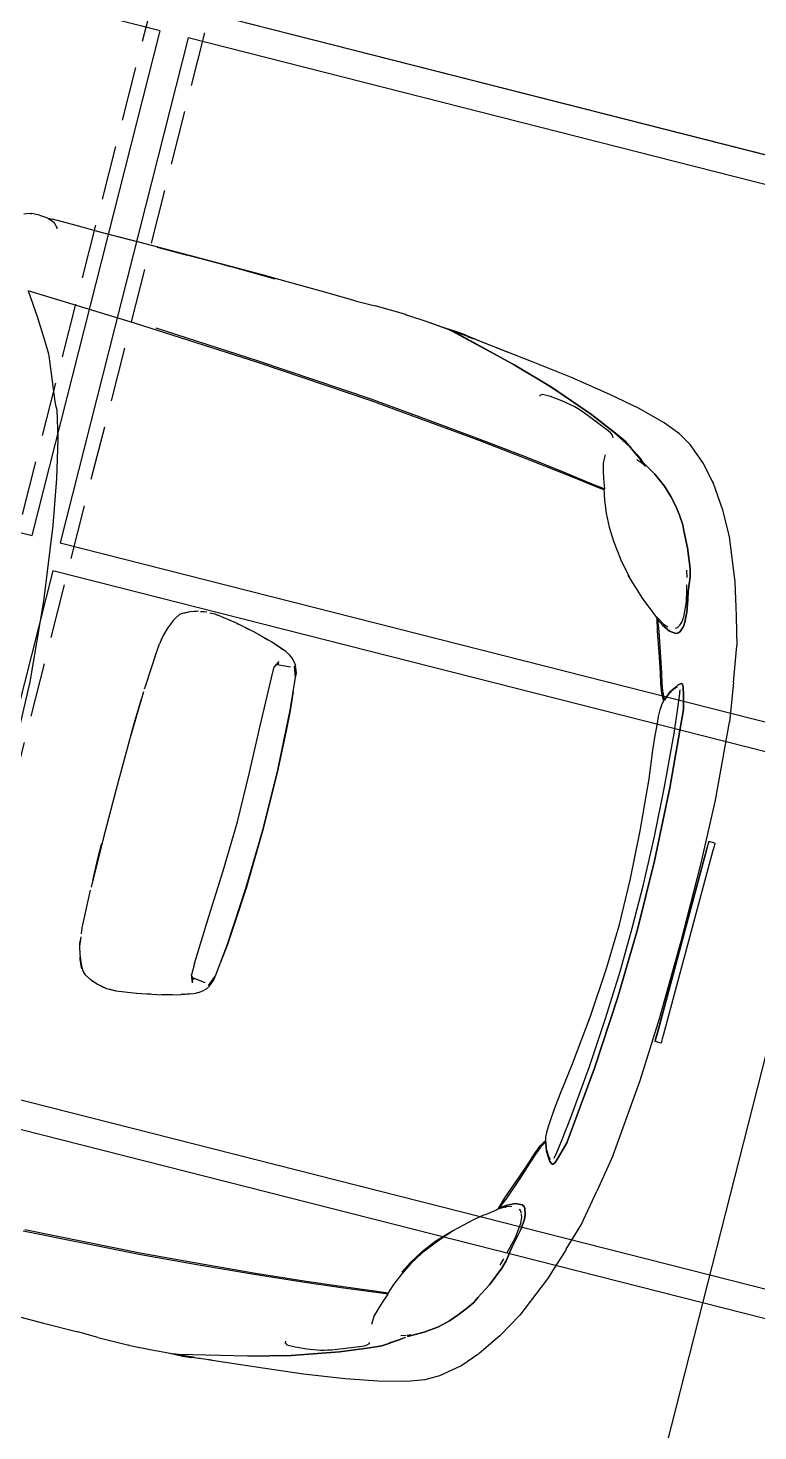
# Model space of a CAD drawing. Header units: inches. Extents: x 6322 to 85903, y -36042 to 7673.
# Drawn here: x 76070 to 76120.5, y -297.4 to -200.4 of the extents above; entities that cross this region are included whole.
import ezdxf

# ---------------------------------------------------------------- set-up
doc = ezdxf.new("R2010")
doc.units = ezdxf.units.IN
doc.header["$LTSCALE"] = 10
doc.linetypes.add('Amconstr', pattern=[9999, 9999, 0])
doc.linetypes.add('HIDDEN2', pattern=[0.1875, 0.125, -0.0625])
for name, color, linetype in [('ADSK_ASSOC_ENTITY_BACKUPS', 7, 'Continuous'), ('afaq', 6, 'Continuous'), ('CAR1', 250, 'Continuous'), ('PARK LINE', 2, 'Continuous'), ('SHADE I SEC BEAM', 11, 'HIDDEN2'), ('SOLAR PANEL', 10, 'Continuous'), ('WALL', 4, 'Continuous')]:
    doc.layers.add(name, color=color, linetype=linetype)

# ---------------------------------------------------------------- blocks, each defined once
blk = doc.blocks.new('*U63')
at = {"layer": 'PARK LINE', "linetype": 'Amconstr', "lineweight": 25}
blk.add_line((218.073, -55.399), (-218.073, 55.399), dxfattribs=at)
blk = doc.blocks.new('*U64')
at = {"layer": 'PARK LINE', "color": 0, "linetype": 'ByBlock', "lineweight": -2}
blk.add_blockref('*U63', (-52.198, -205.473), dxfattribs=at)
blk = doc.blocks.new('*U164')
at = {"layer": 'SOLAR PANEL'}
blk.add_lwpolyline([(-39, 18), (-39, -18), (39, -18), (39, 18)], close=True, dxfattribs=at)
blk = doc.blocks.new('*U163')
at = {"layer": 'SOLAR PANEL', "color": 0, "linetype": 'ByBlock', "lineweight": -2}
for p in [(160, 228), (80, 190), (160, 190), (160, 152), (160, 114)]:
    blk.add_blockref('*U164', p, dxfattribs=at)
blk = doc.blocks.new('*U61')
at = {"layer": 'SOLAR PANEL', "xscale": -1, "rotation": 165.7461911174656}
blk.add_blockref('*U163', (-184.487, 86.074), dxfattribs=at)
blk = doc.blocks.new('*U62')
at = {"layer": 'ADSK_ASSOC_ENTITY_BACKUPS', "linetype": 'Amconstr', "lineweight": 25}
blk.add_blockref('*U61', (0, 0), dxfattribs=at)
at = {"layer": 'SOLAR PANEL', "color": 0, "linetype": 'ByBlock', "lineweight": -2}
blk.add_blockref('*U61', (0, 0), dxfattribs=at)
blk = doc.blocks.new('*U148')
at = {"layer": 'SHADE I SEC BEAM', "ltscale": 3}
blk.add_lwpolyline([(-119.447, -478.315), (-123.324, -477.33), (119.447, 478.315), (123.324, 477.33)], close=True, dxfattribs=at)
blk = doc.blocks.new('*U149')
at = {"layer": 'WALL', "color": 0, "linetype": 'ByBlock', "lineweight": -2}
blk.add_blockref('*U148', (127.936, -32.501), dxfattribs=at)
blk = doc.blocks.new('A$C6e495745')
at = {"layer": 'CAR1'}
for p, q in [((30.041, 78.64), (28.492, 78.545)), ((30.041, 78.64), (30.131, 78.644)), ((32.334, 78.678), (30.131, 78.644)), ((32.334, 78.678), (33.755, 78.666)), ((36.207, 78.699), (33.755, 78.666)), ((38.54, 78.716), (36.207, 78.699)), ((20.772, 77.754), (17.937, 77.414)), ((24.577, 78.187), (20.772, 77.754)), ((21.988, 77.249), (26.637, 78.369)), ((24.304, 78.16), (25.741, 78.351)), ((25.517, 78.284), (25.135, 78.23)), ((25.517, 78.284), (25.603, 78.294)), ((25.603, 78.294), (26.94, 78.428)), ((26.342, 78.406), (25.741, 78.351)), ((26.94, 78.428), (26.342, 78.406)), ((26.637, 78.369), (26.754, 78.395)), ((26.754, 78.395), (26.637, 78.369)), ((26.754, 78.395), (26.84, 78.405)), ((26.84, 78.405), (26.754, 78.395)), ((26.84, 78.405), (26.921, 78.411)), ((26.921, 78.411), (26.84, 78.405)), ((26.958, 78.416), (26.874, 78.405)), ((27.573, 78.467), (26.94, 78.428)), ((28.492, 78.545), (26.958, 78.416)), ((15.069, 76.99), (12.857, 76.563)), ((17.937, 77.414), (15.069, 76.99)), ((19.106, 76.413), (21.988, 77.249)), ((21.988, 77.249), (19.106, 76.413)), ((10.922, 76.055), (9.711, 75.603)), ((12.857, 76.563), (10.922, 76.055)), ((15.931, 75.311), (19.106, 76.413)), ((19.106, 76.413), (15.931, 75.311)), ((18.166, 75.682), (17.242, 75.533)), ((18.99, 75.775), (18.166, 75.682)), ((19.574, 75.772), (18.99, 75.775)), ((19.72, 75.679), (19.574, 75.772)), ((19.739, 75.576), (19.72, 75.679)), ((8.803, 75.091), (7.589, 74.057)), ((9.711, 75.603), (8.803, 75.091)), ((14.005, 74.489), (15.931, 75.311)), ((15.931, 75.311), (14.005, 74.489)), ((16.131, 75.168), (14.526, 74.527)), ((16.509, 75.307), (16.131, 75.168)), ((16.765, 75.395), (16.509, 75.307)), ((16.976, 75.463), (16.765, 75.395)), ((17.242, 75.533), (16.976, 75.463)), ((7.589, 74.057), (6.608, 72.926)), ((12.183, 73.452), (12.679, 73.789)), ((12.774, 73.814), (12.297, 73.491)), ((12.679, 73.789), (13.212, 74.132)), ((13.212, 74.132), (12.679, 73.789)), ((13.212, 74.132), (14.005, 74.489)), ((14.005, 74.489), (13.212, 74.132)), ((14.095, 74.134), (14.141, 74.264)), ((14.175, 74.316), (14.141, 74.264)), ((14.315, 74.414), (14.175, 74.316)), ((14.526, 74.527), (14.315, 74.414)), ((5.511, 71.357), (6.585, 72.913)), ((10.638, 72.463), (11.671, 73.072)), ((11.671, 73.072), (10.638, 72.463)), ((11.724, 72.986), (11.494, 72.866)), ((11.893, 73.211), (11.783, 73.127)), ((11.784, 73.019), (12.124, 73.13)), ((11.838, 73.211), (12.183, 73.452)), ((12.297, 73.491), (11.893, 73.211)), ((14.269, 72.876), (14.263, 72.304)), ((39.15, 72.796), (30.902, 72.262)), ((30.954, 72.392), (39.237, 72.922)), ((9.159, 71.26), (9.768, 71.852)), ((9.768, 71.852), (9.159, 71.26)), ((9.768, 71.852), (10.638, 72.463)), ((10.638, 72.463), (9.768, 71.852)), ((14.124, 71.784), (13.955, 71.235)), ((14.263, 72.304), (14.124, 71.784)), ((26.833, 71.916), (22.964, 71.552)), ((23.026, 71.673), (26.89, 72.043)), ((30.902, 72.262), (26.833, 71.916)), ((26.89, 72.043), (30.954, 72.392)), ((4.555, 69.631), (5.511, 71.357)), ((8.671, 70.711), (9.159, 71.26)), ((9.159, 71.26), (8.671, 70.711)), ((13.955, 71.235), (13.718, 70.584)), ((14.551, 70.684), (16.808, 70.98)), ((17.188, 70.921), (15.874, 70.759)), ((16.808, 70.98), (19.492, 71.296)), ((19.427, 71.181), (17.188, 70.921)), ((22.964, 71.552), (19.427, 71.181)), ((19.492, 71.296), (23.022, 71.67)), ((23.022, 71.67), (23.022, 71.67)), ((23.026, 71.673), (23.027, 71.673)), ((7.852, 69.597), (8.254, 70.161)), ((8.254, 70.161), (7.852, 69.597)), ((8.254, 70.161), (8.671, 70.711)), ((8.671, 70.711), (8.254, 70.161)), ((13.174, 68.986), (13.535, 69.832)), ((13.535, 69.832), (13.77, 70.579)), ((13.718, 70.584), (14.551, 70.684)), ((13.719, 70.574), (13.718, 70.584)), ((13.718, 70.584), (13.734, 70.584)), ((14.694, 70.614), (13.745, 70.499)), ((13.77, 70.579), (13.775, 70.591)), ((15.874, 70.759), (14.694, 70.614)), ((3.353, 66.699), (4.555, 69.631)), ((7.125, 68.128), (7.674, 69.203)), ((7.674, 69.203), (7.125, 68.128)), ((7.674, 69.203), (7.852, 69.597)), ((7.852, 69.597), (7.674, 69.203)), ((12.73, 68.106), (13.174, 68.986)), ((12.816, 68.106), (13.202, 68.869)), ((6.593, 66.803), (7.125, 68.128)), ((7.125, 68.128), (6.593, 66.803)), ((12.181, 67.061), (12.816, 68.106)), ((12.201, 67.246), (12.73, 68.106)), ((11.365, 66.144), (12.201, 67.246)), ((12.181, 67.061), (11.487, 66.159)), ((12.181, 67.061), (12.181, 67.06)), ((3.009, 65.574), (3.353, 66.699)), ((6.298, 65.244), (6.441, 66.234)), ((6.441, 66.234), (6.298, 65.244)), ((6.441, 66.234), (6.593, 66.803)), ((6.593, 66.803), (6.441, 66.234)), ((6.766, 66.628), (6.627, 66.153)), ((10.509, 65.149), (11.365, 66.144)), ((11.487, 66.159), (10.604, 65.239)), ((2.656, 64.453), (2.85, 65.066)), ((2.85, 65.066), (3.009, 65.574)), ((6.185, 64.683), (6.298, 65.244)), ((6.298, 65.244), (6.185, 64.683)), ((6.43, 65.305), (6.24, 64.51)), ((6.512, 65.664), (6.43, 65.305)), ((10.604, 65.239), (10.166, 64.823)), ((2.634, 64.374), (2.07, 62.487)), ((2.634, 64.374), (2.656, 64.453)), ((6.02, 63.834), (6.185, 64.683)), ((6.185, 64.683), (6.02, 63.834)), ((6.24, 64.51), (6.136, 63.463)), ((9.302, 64.024), (8.748, 63.571)), ((9.659, 64.357), (9.302, 64.024)), ((10.166, 64.823), (9.659, 64.357)), ((5.964, 63.117), (6.02, 63.834)), ((6.02, 63.834), (5.964, 63.117)), ((5.995, 62.801), (5.964, 63.117)), ((5.964, 63.117), (5.995, 62.801)), ((6.136, 63.463), (6.181, 63.061)), ((6.181, 63.061), (6.253, 62.846)), ((8.597, 63.469), (8.01, 63.014)), ((8.748, 63.571), (8.597, 63.469)), ((2.07, 62.487), (1.644, 59.96)), ((6.124, 62.41), (5.995, 62.801)), ((5.995, 62.801), (6.124, 62.41)), ((6.202, 62.291), (6.124, 62.41)), ((6.124, 62.41), (6.202, 62.291)), ((6.369, 62.207), (6.202, 62.291)), ((6.202, 62.291), (6.369, 62.207)), ((6.268, 62.805), (6.376, 62.626)), ((6.845, 62.235), (6.369, 62.207)), ((6.369, 62.207), (6.845, 62.235)), ((6.376, 62.626), (6.491, 62.567)), ((7.377, 62.506), (6.845, 62.235)), ((6.845, 62.235), (7.377, 62.506)), ((7.038, 62.507), (7.367, 62.617)), ((7.359, 62.561), (7.894, 62.901)), ((7.367, 62.617), (7.773, 62.849)), ((7.858, 62.815), (7.377, 62.506)), ((7.377, 62.506), (7.858, 62.815)), ((7.452, 62.66), (7.437, 62.657)), ((7.478, 62.673), (7.452, 62.66)), ((7.534, 62.033), (7.858, 62.815)), ((7.901, 62.892), (7.652, 62.051)), ((7.773, 62.849), (7.989, 62.99)), ((7.852, 62.799), (7.874, 62.8)), ((7.858, 62.815), (7.894, 62.901)), ((7.873, 62.851), (7.892, 62.862)), ((7.877, 62.86), (7.895, 62.872)), ((7.894, 62.901), (7.918, 62.91)), ((8.01, 63.014), (7.901, 62.892)), ((6.961, 60.348), (7.534, 62.033)), ((7.652, 62.051), (7.038, 60.348)), ((6.61, 59.272), (6.961, 60.348)), ((7.038, 60.348), (6.694, 59.288)), ((1.189, 57.259), (1.644, 59.96)), ((6.426, 58.669), (6.61, 59.272)), ((6.694, 59.288), (6.474, 58.58)), ((4.507, 57.268), (4.802, 58.366)), ((4.802, 58.366), (4.507, 57.268)), ((4.802, 58.366), (4.869, 58.579)), ((4.869, 58.579), (4.802, 58.366)), ((4.869, 58.579), (4.939, 58.796)), ((4.939, 58.796), (4.869, 58.579)), ((4.939, 58.796), (5.046, 58.95)), ((5.046, 58.95), (4.939, 58.796)), ((5.077, 58.522), (5.003, 58.089)), ((5.046, 58.95), (5.114, 58.967)), ((5.114, 58.967), (5.046, 58.95)), ((5.114, 58.967), (5.296, 58.827)), ((5.296, 58.827), (5.114, 58.967)), ((5.293, 58.673), (5.472, 58.523)), ((5.296, 58.827), (5.461, 58.57)), ((5.461, 58.57), (5.296, 58.827)), ((5.461, 58.57), (5.71, 58.184)), ((5.71, 58.184), (5.461, 58.57)), ((5.472, 58.523), (5.634, 58.252)), ((5.634, 58.252), (5.753, 58.07)), ((6.216, 58.112), (6.426, 58.669)), ((6.474, 58.58), (6.227, 57.955)), ((1.189, 57.259), (0.726, 51.792)), ((4.001, 51.792), (4.507, 57.268)), ((4.507, 57.268), (4.001, 51.792)), ((4.902, 57.264), (4.689, 55.502)), ((5.003, 58.089), (4.902, 57.264)), ((5.71, 58.184), (5.901, 57.673)), ((5.901, 57.673), (5.71, 58.184)), ((5.901, 57.673), (5.933, 57.558)), ((5.933, 57.558), (5.901, 57.673)), ((5.933, 57.558), (6.216, 58.112)), ((6.001, 57.556), (5.933, 57.558)), ((6.227, 57.955), (5.955, 57.475)), ((5.955, 57.475), (6.013, 57.259)), ((5.995, 57.556), (5.997, 57.55)), ((6.013, 57.259), (6.046, 56.826)), ((6.03, 56.356), (5.991, 55.861)), ((6.046, 56.826), (6.03, 56.356)), ((4.689, 55.502), (4.369, 51.762)), ((5.991, 55.861), (5.921, 55.036)), ((5.921, 55.036), (5.804, 54.007)), ((33.221, 54.391), (32.095, 54.003)), ((34.53, 54.736), (33.221, 54.391)), ((33.503, 54.465), (33.842, 54.568)), ((33.842, 54.568), (34.23, 54.657)), ((35.936, 55.019), (34.53, 54.736)), ((34.942, 54.819), (35.57, 54.962)), ((35.57, 54.962), (35.86, 55.003)), ((37.351, 55.22), (35.936, 55.019)), ((38.022, 55.231), (37.351, 55.22)), ((37.354, 55.22), (37.498, 55.241)), ((37.498, 55.241), (37.853, 55.228)), ((38.645, 55.127), (38.022, 55.231)), ((38.09, 55.219), (38.249, 55.213)), ((38.249, 55.213), (38.494, 55.153)), ((39.205, 54.939), (38.645, 55.127)), ((38.79, 55.079), (38.842, 55.066)), ((38.842, 55.066), (39.2, 54.943)), ((39.2, 54.943), (39.523, 54.778)), ((39.685, 54.692), (39.205, 54.939)), ((39.523, 54.778), (39.555, 54.759)), ((39.853, 54.559), (39.685, 54.692)), ((39.72, 54.665), (39.767, 54.638)), ((39.767, 54.638), (39.788, 54.611)), ((39.965, 54.412), (39.853, 54.559)), ((40.053, 54.249), (39.965, 54.412)), ((40.009, 54.33), (40.055, 54.272)), ((5.804, 54.007), (5.555, 52.028)), ((31.338, 53.455), (31.169, 53.233)), ((31.547, 53.665), (31.338, 53.455)), ((31.362, 53.485), (31.358, 53.475)), ((31.368, 53.485), (31.362, 53.485)), ((31.798, 53.852), (31.547, 53.665)), ((32.095, 54.003), (31.798, 53.852)), ((31.866, 53.887), (31.892, 53.905)), ((31.892, 53.905), (31.947, 53.928)), ((32.319, 54.081), (32.551, 54.176)), ((32.551, 54.176), (32.933, 54.292)), ((40.147, 54.071), (40.053, 54.249)), ((40.055, 54.272), (40.291, 53.766)), ((40.403, 53.45), (40.147, 54.071)), ((40.291, 53.766), (40.338, 53.608)), ((40.57, 52.878), (40.403, 53.45)), ((30.97, 52.441), (30.738, 50.114)), ((31.257, 53.204), (30.97, 52.441)), ((30.994, 52.504), (31.024, 52.758)), ((31.024, 52.758), (31.214, 53.207)), ((31.169, 53.233), (31.25, 53.187)), ((32.461, 52.951), (31.552, 53.066)), ((32.337, 53.084), (32.558, 52.847)), ((32.337, 53.084), (32.337, 53.084)), ((32.366, 53.3), (32.589, 52.775)), ((32.374, 53.216), (32.482, 53.027)), ((32.374, 53.215), (32.374, 53.216)), ((32.576, 51.986), (32.589, 52.788)), ((40.662, 52.236), (40.57, 52.878)), ((40.58, 52.806), (40.596, 52.754)), ((40.596, 52.754), (40.621, 52.518)), ((0.726, 51.792), (0.557, 47.232)), ((3.719, 46.638), (4.001, 51.792)), ((4.001, 51.792), (3.719, 46.638)), ((4.369, 51.762), (4.161, 48.266)), ((5.555, 52.028), (5.206, 48.403)), ((30.736, 50.122), (30.871, 51.449)), ((30.871, 51.449), (30.872, 51.46)), ((32.576, 51.986), (32.477, 48.586)), ((40.674, 52.03), (40.718, 51.619)), ((40.718, 51.619), (40.849, 49.176)), ((30.738, 50.114), (30.497, 45.969)), ((30.635, 48.6), (30.736, 50.122)), ((0, 48.814), (0, 48.926)), ((0, 48.926), (0.436, 48.918)), ((0, 48.62), (0, 48.814)), ((0, 48.383), (0, 48.62)), ((0.436, 48.918), (0.436, 48.796)), ((0.436, 48.805), (0.436, 48.918)), ((0.436, 48.613), (0.436, 48.805)), ((0.436, 48.796), (0.436, 48.596)), ((0.436, 48.386), (0.436, 48.613)), ((0.436, 48.596), (0.436, 48.378)), ((30.492, 45.965), (30.635, 48.6)), ((32.477, 48.586), (32.336, 45.283)), ((40.849, 49.176), (40.856, 48.965)), ((40.936, 45.297), (40.869, 48.746)), ((0, 35.135), (0, 48.383)), ((0.436, 35.137), (0.436, 48.386)), ((0.436, 48.378), (0.436, 35.137)), ((4.161, 48.266), (4.034, 44.872)), ((5.206, 48.403), (4.987, 44.91)), ((40.878, 48.264), (40.928, 46.707)), ((0.557, 47.232), (0.499, 41.759)), ((3.622, 41.759), (3.719, 46.638)), ((3.719, 46.638), (3.622, 41.759)), ((40.928, 46.707), (40.93, 45.623)), ((30.43, 41.759), (30.492, 45.965)), ((30.497, 45.969), (30.432, 41.759)), ((4.034, 44.872), (3.992, 41.759)), ((4.987, 44.91), (4.911, 41.759)), ((32.336, 45.283), (32.265, 41.759)), ((40.942, 41.759), (40.936, 45.297)), ((0.499, 41.759), (0.557, 36.286)), ((3.719, 36.881), (3.622, 41.759)), ((3.622, 41.759), (3.719, 36.881)), ((3.992, 41.759), (4.034, 38.647)), ((4.911, 41.759), (4.987, 38.608)), ((30.492, 37.553), (30.43, 41.759)), ((30.432, 41.759), (30.497, 37.553)), ((32.265, 41.759), (32.336, 38.236)), ((40.936, 38.22), (40.942, 41.759)), ((48.647, 36.147), (48.449, 41.759)), ((4.034, 38.647), (4.161, 35.252)), ((4.987, 38.608), (5.206, 35.114)), ((32.336, 38.236), (32.477, 34.933)), ((40.869, 34.773), (40.936, 38.22)), ((40.93, 37.894), (40.928, 36.811)), ((4.001, 31.727), (3.719, 36.881)), ((3.719, 36.881), (4.001, 31.727)), ((30.635, 34.919), (30.492, 37.553)), ((30.497, 37.553), (30.741, 33.364)), ((0.557, 36.286), (0.726, 31.727)), ((40.928, 36.811), (40.878, 35.255)), ((49.17, 30.51), (48.647, 36.147)), ((0, 34.929), (0, 35.135)), ((0, 34.736), (0, 34.929)), ((0.436, 34.927), (0.436, 35.137)), ((0.436, 35.137), (0.436, 34.906)), ((0.436, 34.727), (0.436, 34.927)), ((4.161, 35.252), (4.369, 31.757)), ((5.206, 35.114), (5.555, 31.489)), ((30.736, 33.395), (30.635, 34.919)), ((32.477, 34.933), (32.576, 31.531)), ((0, 34.598), (0, 34.736)), ((0, 34.598), (0.436, 34.6)), ((0, 34.598), (0.436, 34.595)), ((0.436, 34.906), (0.436, 34.717)), ((0.436, 34.6), (0.436, 34.727)), ((0.436, 34.717), (0.436, 34.595)), ((0.436, 34.595), (0.436, 34.6)), ((40.849, 34.343), (40.718, 31.899)), ((40.856, 34.554), (40.849, 34.343)), ((30.87, 32.076), (30.736, 33.395)), ((30.741, 33.364), (30.97, 31.077)), ((0.726, 31.727), (1.189, 26.259)), ((4.507, 26.249), (4.001, 31.727)), ((4.001, 31.727), (4.507, 26.249)), ((4.369, 31.757), (4.689, 28.015)), ((5.555, 31.489), (5.804, 29.511)), ((30.97, 31.077), (31.257, 30.313)), ((32.576, 31.531), (32.589, 30.743)), ((40.57, 30.641), (40.662, 31.283)), ((40.718, 31.899), (40.662, 31.283)), ((31.024, 30.761), (30.994, 31.012)), ((31.213, 30.311), (31.024, 30.761)), ((31.25, 30.331), (31.169, 30.286)), ((31.169, 30.286), (31.338, 30.064)), ((32.443, 30.551), (31.506, 30.444)), ((32.337, 30.435), (32.555, 30.674)), ((32.374, 30.302), (32.589, 30.743)), ((40.147, 29.446), (40.403, 30.069)), ((40.403, 30.069), (40.57, 30.641)), ((40.621, 31), (40.596, 30.765)), ((49.912, 25.276), (49.17, 30.51)), ((5.804, 29.511), (5.921, 28.483)), ((31.338, 30.064), (31.547, 29.854)), ((31.358, 30.044), (31.362, 30.034)), ((31.362, 30.034), (31.368, 30.034)), ((31.547, 29.854), (31.798, 29.667)), ((31.798, 29.667), (32.095, 29.515)), ((31.892, 29.613), (31.866, 29.632)), ((31.947, 29.591), (31.892, 29.613)), ((32.095, 29.515), (33.221, 29.128)), ((32.551, 29.343), (32.319, 29.438)), ((32.933, 29.227), (32.551, 29.343)), ((33.221, 29.128), (34.53, 28.783)), ((39.853, 28.959), (40.053, 29.27)), ((40.053, 29.27), (40.147, 29.446)), ((5.921, 28.483), (5.991, 27.657)), ((33.842, 28.95), (33.503, 29.053)), ((34.23, 28.862), (33.842, 28.95)), ((34.53, 28.783), (35.936, 28.5)), ((35.57, 28.557), (34.942, 28.7)), ((35.86, 28.515), (35.57, 28.557)), ((35.936, 28.5), (37.351, 28.299)), ((37.498, 28.278), (37.354, 28.299)), ((37.865, 28.291), (37.498, 28.278)), ((38.249, 28.304), (38.082, 28.298)), ((38.506, 28.368), (38.249, 28.304)), ((38.645, 28.391), (39.205, 28.579)), ((38.842, 28.453), (38.785, 28.439)), ((39.2, 28.574), (38.842, 28.453)), ((39.523, 28.74), (39.2, 28.574)), ((39.205, 28.579), (39.685, 28.826)), ((39.577, 28.771), (39.523, 28.74)), ((39.685, 28.826), (39.853, 28.959)), ((4.689, 28.015), (4.902, 26.254)), ((5.991, 27.657), (6.03, 27.163)), ((6.03, 27.163), (6.046, 26.693)), ((1.644, 23.558), (1.189, 26.259)), ((4.802, 25.152), (4.507, 26.249)), ((4.507, 26.249), (4.802, 25.152)), ((4.902, 26.254), (5.003, 25.428)), ((6.013, 26.259), (5.955, 26.043)), ((6.046, 26.693), (6.013, 26.259)), ((5.003, 25.428), (5.078, 24.989)), ((5.71, 25.335), (5.461, 24.949)), ((5.461, 24.949), (5.71, 25.335)), ((5.634, 25.265), (5.472, 24.996)), ((5.752, 25.448), (5.634, 25.265)), ((5.901, 25.846), (5.71, 25.335)), ((5.71, 25.335), (5.901, 25.846)), ((5.933, 25.96), (5.901, 25.846)), ((5.901, 25.846), (5.933, 25.96)), ((5.933, 25.96), (6, 25.962)), ((6.216, 25.407), (5.933, 25.96)), ((5.955, 26.043), (6.227, 25.563)), ((5.997, 25.967), (5.996, 25.962)), ((6.426, 24.85), (6.216, 25.407)), ((6.227, 25.563), (6.474, 24.938)), ((50.508, 22.072), (49.912, 25.276)), ((4.869, 24.94), (4.802, 25.152)), ((4.802, 25.152), (4.869, 24.94)), ((4.939, 24.723), (4.869, 24.94)), ((4.869, 24.94), (4.939, 24.723)), ((5.046, 24.569), (4.939, 24.723)), ((4.939, 24.723), (5.046, 24.569)), ((5.114, 24.552), (5.046, 24.569)), ((5.046, 24.569), (5.114, 24.552)), ((5.296, 24.69), (5.114, 24.552)), ((5.114, 24.552), (5.296, 24.69)), ((5.472, 24.996), (5.293, 24.846)), ((5.461, 24.949), (5.296, 24.69)), ((5.296, 24.69), (5.461, 24.949)), ((6.61, 24.245), (6.426, 24.85)), ((6.474, 24.938), (6.694, 24.231)), ((1.644, 23.558), (2.07, 21.031)), ((6.961, 23.17), (6.61, 24.245)), ((6.694, 24.231), (7.038, 23.171)), ((7.534, 21.485), (6.961, 23.17)), ((7.038, 23.171), (7.652, 21.467)), ((7.858, 20.704), (7.534, 21.485)), ((7.652, 21.467), (7.901, 20.625)), ((51.124, 19.43), (50.508, 22.072)), ((2.645, 19.105), (2.07, 21.031)), ((5.995, 20.718), (5.964, 20.402)), ((5.964, 20.402), (5.995, 20.718)), ((5.964, 20.402), (6.02, 19.685)), ((6.02, 19.685), (5.964, 20.402)), ((6.124, 21.108), (5.995, 20.718)), ((5.995, 20.718), (6.124, 21.108)), ((6.202, 21.228), (6.124, 21.108)), ((6.124, 21.108), (6.202, 21.228)), ((6.181, 20.458), (6.136, 20.056)), ((6.253, 20.672), (6.181, 20.458)), ((6.369, 21.312), (6.202, 21.228)), ((6.202, 21.228), (6.369, 21.312)), ((6.376, 20.891), (6.268, 20.714)), ((6.845, 21.282), (6.369, 21.312)), ((6.369, 21.312), (6.845, 21.282)), ((6.496, 20.954), (6.376, 20.891)), ((7.377, 21.013), (6.845, 21.282)), ((6.845, 21.282), (7.377, 21.013)), ((7.367, 20.902), (7.038, 21.012)), ((7.773, 20.668), (7.367, 20.902)), ((7.858, 20.704), (7.377, 21.013)), ((7.377, 21.013), (7.858, 20.704)), ((7.99, 20.527), (7.773, 20.668)), ((7.894, 20.617), (7.858, 20.704)), ((7.916, 20.609), (7.894, 20.617)), ((7.901, 20.625), (8.01, 20.505)), ((8.01, 20.505), (8.597, 20.049)), ((6.02, 19.685), (6.185, 18.835)), ((6.185, 18.835), (6.02, 19.685)), ((6.136, 20.056), (6.24, 19.009)), ((8.597, 20.049), (8.748, 19.948)), ((8.748, 19.948), (9.302, 19.495)), ((9.302, 19.495), (9.659, 19.162)), ((51.721, 17.502), (51.124, 19.43)), ((2.656, 19.065), (2.634, 19.145)), ((2.85, 18.451), (2.656, 19.065)), ((3.009, 17.945), (2.85, 18.451)), ((6.185, 18.835), (6.298, 18.275)), ((6.298, 18.275), (6.185, 18.835)), ((6.24, 19.009), (6.43, 18.214)), ((9.659, 19.162), (10.166, 18.696)), ((10.166, 18.696), (10.604, 18.279)), ((3.353, 16.82), (3.009, 17.945)), ((6.298, 18.275), (6.441, 17.284)), ((6.441, 17.284), (6.298, 18.275)), ((6.43, 18.214), (6.512, 17.854)), ((11.365, 17.375), (10.504, 18.374)), ((51.809, 17.355), (51.721, 17.502)), ((4.555, 13.886), (3.353, 16.82)), ((6.441, 17.284), (6.593, 16.714)), ((6.593, 16.714), (6.441, 17.284)), ((6.593, 16.714), (7.125, 15.39)), ((7.125, 15.39), (6.593, 16.714)), ((6.627, 17.365), (6.765, 16.891)), ((12.201, 16.273), (11.365, 17.375)), ((51.897, 17.202), (51.809, 17.355)), ((51.962, 17.077), (51.897, 17.202)), ((52.001, 16.983), (51.962, 17.077)), ((53.231, 14.044), (52.001, 16.983)), ((12.73, 15.411), (12.201, 16.273)), ((7.125, 15.39), (7.674, 14.316)), ((7.674, 14.316), (7.125, 15.39)), ((13.174, 14.532), (12.73, 15.411)), ((5.511, 12.162), (4.555, 13.886)), ((7.674, 14.316), (7.852, 13.922)), ((7.852, 13.922), (7.674, 14.316)), ((7.852, 13.922), (8.254, 13.358)), ((8.254, 13.358), (7.852, 13.922)), ((13.535, 13.685), (13.174, 14.532)), ((13.77, 12.94), (13.535, 13.685)), ((53.292, 13.898), (53.231, 14.044)), ((53.371, 13.768), (53.292, 13.898)), ((53.803, 13.057), (53.371, 13.768)), ((8.254, 13.358), (8.671, 12.808)), ((8.671, 12.808), (8.254, 13.358)), ((8.671, 12.808), (9.159, 12.258)), ((9.159, 12.258), (8.671, 12.808)), ((13.718, 12.935), (13.719, 12.945)), ((14.551, 12.834), (13.718, 12.935)), ((13.718, 12.935), (13.955, 12.282)), ((13.734, 12.934), (13.718, 12.935)), ((13.775, 12.928), (13.77, 12.94)), ((13.826, 13.015), (13.833, 13.008)), ((13.833, 13.008), (14.694, 12.903)), ((13.857, 12.94), (13.836, 13.007)), ((13.866, 12.917), (13.857, 12.94)), ((13.893, 12.932), (13.86, 12.933)), ((13.97, 12.991), (13.986, 12.92)), ((14.04, 12.93), (13.984, 12.93)), ((14.04, 12.983), (14.04, 12.93)), ((16.808, 12.539), (14.551, 12.834)), ((14.694, 12.903), (15.874, 12.758)), ((15.874, 12.758), (17.188, 12.598)), ((54.716, 11.628), (53.803, 13.057)), ((6.585, 10.605), (5.511, 12.162)), ((9.159, 12.258), (9.768, 11.667)), ((9.768, 11.667), (9.159, 12.258)), ((9.768, 11.667), (10.638, 11.056)), ((10.638, 11.056), (9.768, 11.667)), ((13.955, 12.282), (14.124, 11.735)), ((14.124, 11.735), (14.263, 11.215)), ((19.492, 12.223), (16.808, 12.539)), ((17.188, 12.598), (19.427, 12.338)), ((19.427, 12.338), (22.964, 11.967)), ((23.022, 11.847), (19.492, 12.223)), ((22.964, 11.967), (26.833, 11.603)), ((23.022, 11.847), (23.022, 11.847)), ((26.89, 11.475), (23.026, 11.846)), ((23.027, 11.846), (23.026, 11.846)), ((10.638, 11.056), (11.671, 10.445)), ((11.671, 10.445), (10.638, 11.056)), ((11.714, 10.521), (11.393, 10.712)), ((14.263, 11.215), (14.269, 10.642)), ((26.833, 11.603), (30.902, 11.257)), ((30.954, 11.126), (26.89, 11.475)), ((30.902, 11.257), (39.15, 10.723)), ((39.237, 10.596), (30.954, 11.126)), ((39.15, 10.723), (48.085, 10.309)), ((55.77, 10.059), (54.716, 11.628)), ((6.695, 10.481), (6.585, 10.605)), ((6.589, 10.603), (7.589, 9.462)), ((11.476, 10.663), (11.724, 10.533)), ((11.671, 10.445), (11.714, 10.521)), ((11.732, 10.476), (11.671, 10.445)), ((11.671, 10.445), (11.838, 10.308)), ((11.838, 10.308), (11.671, 10.445)), ((11.724, 10.533), (11.852, 10.478)), ((11.784, 10.5), (11.731, 10.478)), ((11.783, 10.39), (11.731, 10.478)), ((11.783, 10.39), (11.893, 10.308)), ((12.107, 10.394), (11.784, 10.5)), ((11.838, 10.308), (12.183, 10.066)), ((12.183, 10.066), (11.838, 10.308)), ((12.774, 9.705), (11.893, 10.308)), ((11.893, 10.308), (12.297, 10.027)), ((12.183, 10.066), (12.679, 9.73)), ((12.679, 9.73), (12.183, 10.066)), ((12.297, 10.027), (12.774, 9.705)), ((12.679, 9.73), (13.212, 9.386)), ((13.212, 9.386), (12.679, 9.73)), ((14.026, 9.044), (12.774, 9.705)), ((12.774, 9.705), (13.298, 9.369)), ((46.591, 10.243), (39.237, 10.596)), ((46.591, 10.243), (46.59, 10.243)), ((48.085, 10.309), (55.77, 10.059)), ((7.589, 9.462), (8.803, 8.427)), ((13.212, 9.386), (14.005, 9.03)), ((14.005, 9.03), (13.212, 9.386)), ((13.298, 9.369), (14.026, 9.044)), ((14.005, 9.03), (15.931, 8.206)), ((15.931, 8.206), (14.005, 9.03)), ((14.026, 9.044), (16.03, 8.191)), ((14.141, 9.253), (14.095, 9.384)), ((14.141, 9.253), (14.175, 9.201)), ((14.175, 9.201), (14.315, 9.104)), ((14.315, 9.104), (14.526, 8.992)), ((14.526, 8.992), (16.131, 8.351)), ((8.803, 8.427), (9.711, 7.915)), ((9.711, 7.915), (10.922, 7.463)), ((15.931, 8.206), (19.106, 7.105)), ((19.106, 7.105), (15.931, 8.206)), ((16.03, 8.191), (19.15, 7.111)), ((16.131, 8.351), (16.509, 8.211)), ((16.509, 8.211), (16.765, 8.124)), ((16.765, 8.124), (16.976, 8.055)), ((16.976, 8.055), (17.242, 7.984)), ((17.242, 7.984), (18.166, 7.837)), ((18.166, 7.837), (18.99, 7.744)), ((19.574, 7.747), (19.72, 7.839)), ((19.72, 7.839), (19.739, 7.943)), ((10.922, 7.463), (12.857, 6.956)), ((12.857, 6.956), (15.069, 6.529)), ((18.99, 7.744), (19.574, 7.747)), ((19.106, 7.105), (21.988, 6.27)), ((21.988, 6.27), (19.106, 7.105)), ((19.15, 7.111), (22.032, 6.277)), ((15.069, 6.529), (17.937, 6.104)), ((17.937, 6.104), (20.772, 5.765)), ((21.988, 6.27), (26.637, 5.149)), ((26.637, 5.149), (21.988, 6.27)), ((22.031, 6.277), (22.032, 6.277)), ((22.032, 6.277), (26.754, 5.14)), ((20.772, 5.765), (24.907, 5.299)), ((22.659, 5.552), (24.577, 5.331)), ((24.304, 5.357), (24.065, 5.39)), ((25.741, 5.167), (24.304, 5.357)), ((25.135, 5.289), (25.517, 5.235)), ((25.603, 5.224), (25.517, 5.235)), ((25.603, 5.224), (26.84, 5.114)), ((25.741, 5.167), (26.342, 5.111)), ((26.342, 5.111), (26.94, 5.09)), ((26.637, 5.149), (26.754, 5.124)), ((26.754, 5.124), (26.637, 5.149)), ((26.753, 5.14), (26.754, 5.14)), ((26.754, 5.14), (26.874, 5.112)), ((26.754, 5.124), (26.84, 5.114)), ((26.84, 5.114), (26.754, 5.124)), ((26.84, 5.114), (26.906, 5.109)), ((26.906, 5.109), (26.84, 5.114)), ((26.874, 5.112), (28.416, 4.98)), ((26.874, 5.112), (26.877, 5.112)), ((26.874, 5.112), (26.958, 5.103)), ((26.94, 5.09), (27.573, 5.051)), ((26.958, 5.103), (28.492, 4.974)), ((28.416, 4.98), (28.492, 4.974)), ((28.492, 4.974), (30.041, 4.878)), ((30.131, 4.875), (30.041, 4.878)), ((30.131, 4.875), (32.334, 4.841)), ((33.755, 4.852), (32.334, 4.841)), ((33.755, 4.852), (36.207, 4.82)), ((53.739, 4.848), (55.418, 4.85)), ((54.994, 5.31), (54.962, 5.418)), ((55.294, 5.018), (54.994, 5.31)), ((55.708, 4.871), (55.294, 5.018)), ((55.735, 4.864), (55.418, 4.85)), ((55.798, 4.848), (55.708, 4.871)), ((57.03, 4.871), (56.94, 4.847)), ((57.03, 4.871), (57.445, 5.018)), ((36.207, 4.82), (38.54, 4.803)), ((38.54, 4.803), (40.509, 4.8)), ((39.483, 4.839), (42.711, 4.812)), ((39.484, 4.839), (39.483, 4.839)), ((40.509, 4.8), (43.398, 4.808)), ((42.711, 4.812), (45.796, 4.826)), ((43.398, 4.808), (42.711, 4.812)), ((43.398, 4.808), (45.621, 4.817)), ((45.621, 4.817), (47.806, 4.827)), ((47.928, 4.837), (45.796, 4.826)), ((47.806, 4.827), (49.802, 4.838)), ((47.924, 4.837), (47.928, 4.837)), ((49.802, 4.838), (50.733, 4.844)), ((49.812, 4.841), (51.841, 4.847)), ((51.841, 4.847), (53.739, 4.848)), ((56.368, 4.809), (55.798, 4.848)), ((56.368, 4.809), (56.94, 4.847))]:
    blk.add_line(p, q, dxfattribs=at)

msp = doc.modelspace()

# ---------------------------------------------------------------- linework, layer by layer
at = {"linetype": 'Amconstr', "lineweight": 25}
msp.add_circle((60708.4733, -17819.81171), 18222, dxfattribs=at)
at = {"layer": 'afaq', "lineweight": -3}
msp.add_line((76319.26282, 509.09729), (76082.89381, -421.34867), dxfattribs=at)

# ---------------------------------------------------------------- block references
at = {"layer": 'CAR1', "rotation": 164.9497587353136}
msp.add_blockref('A$C6e495745', (76126.46188, -223.36188), dxfattribs=at)
at = {"layer": 'PARK LINE', "linetype": 'Amconstr', "lineweight": 25, "xscale": -1, "rotation": 151.4923822348115}
msp.add_blockref('*U64', (76105.9244, -424.10403), dxfattribs=at)
at = {"layer": 'SOLAR PANEL', "linetype": 'Amconstr', "lineweight": 25, "xscale": -1, "rotation": 151.4923822348075}
msp.add_blockref('*U62', (76115.77311, -385.33545), dxfattribs=at)
at = {"layer": 'WALL'}
msp.add_blockref('*U149', (76017.89677, 90.40946), dxfattribs=at)

doc.saveas('drawing.dxf')
